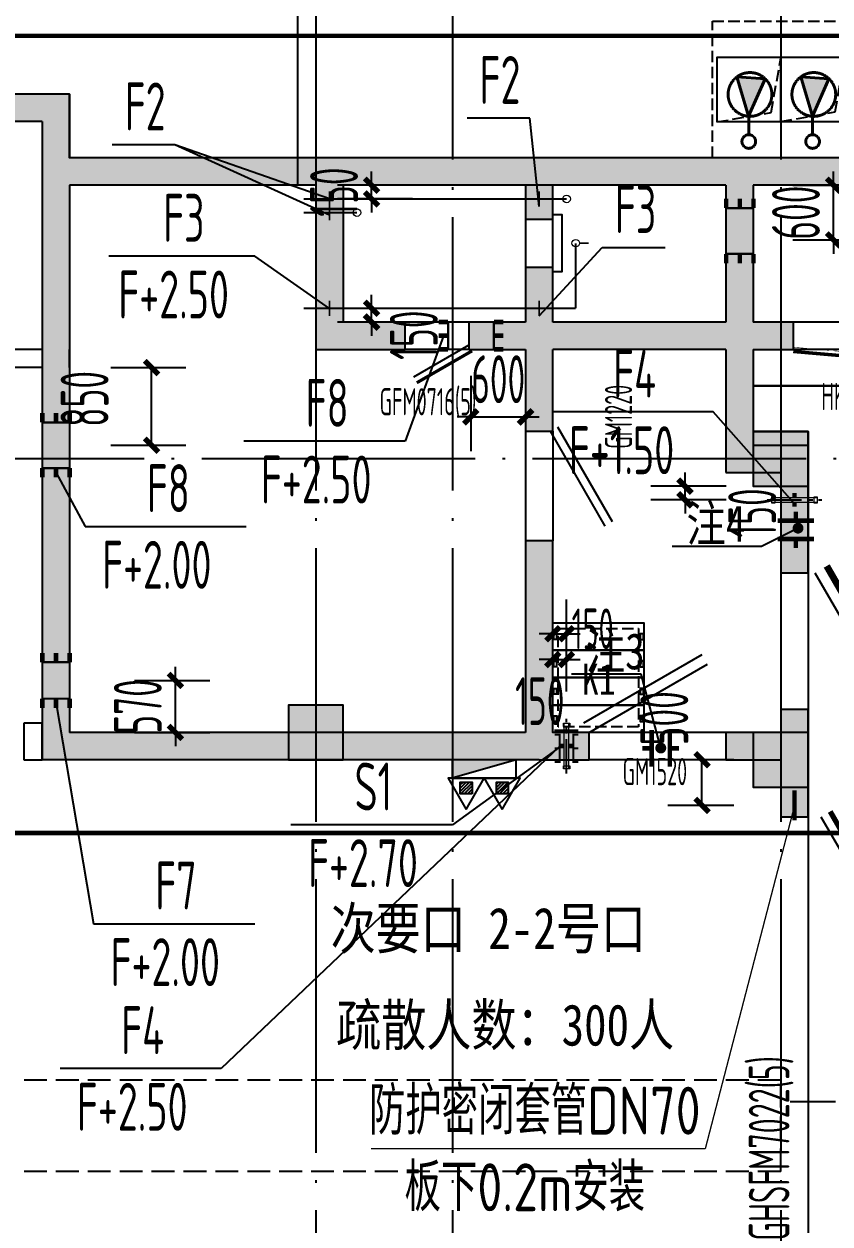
# Model space of a CAD drawing. Extents: x -473190 to 2138458, y -81875 to 2633646.
# Drawn here: x 1095657 to 1104498, y 84552 to 97711 of the extents above; entities that cross this region are included whole.
import ezdxf

# ---------------------------------------------------------------- set-up
doc = ezdxf.new("R2010")
doc.units = 0
doc.header["$LTSCALE"] = 1000
for name, pattern in [('__DASH', [0.35, 0.25, -0.1]), ('CENTER2', [1.125, 0.75, -0.125, 0.125, -0.125]), ('CONTINOUS', [0]), ('DASH', [0.35, 0.25, -0.1]), ('DOTE', [2.42, 2, -0.2, 0.02, -0.2]), ('排水', [1.1, 1, -0.1])]:
    doc.linetypes.add(name, pattern=pattern)
for name, color, linetype in [('A-COLUMN', 2, 'Continuous'), ('A-WALL', 2, 'Continuous'), ('CASING', 1, 'Continuous'), ('CASING-TEXT', 1, 'CONTINOUS'), ('DOTE', 1, 'DOTE'), ('PUB_HATCH', 8, 'Continuous'), ('RF-JSK', 9, 'Continuous'), ('RF-KBGQ', 15, 'Continuous'), ('RF-KTK', 210, 'Continuous'), ('RF-M', 4, 'Continuous'), ('RF-MBH', 11, 'Continuous'), ('RF-QT', 30, 'Continuous'), ('TEL_LEAD', 3, 'Continuous'), ('TEL_TEXT', 7, 'Continuous'), ('TH_TEXT', 7, 'Continuous'), ('W-EQUIP_消火栓', 7, 'Continuous'), ('W-EQUIP_灭火器', 7, 'Continuous'), ('WINDOW', 4, 'Continuous'), ('人防电气套管', 6, 'Continuous'), ('人防通风设备', 240, 'Continuous'), ('图层1', 7, 'Continuous'), ('水套管', 1, 'Continuous'), ('索引线', 252, 'Continuous'), ('设备轴线', 8, 'Continuous'), ('集水坑', 4, 'Continuous'), ('雨棚投影', 147, 'Continuous')]:
    doc.layers.add(name, color=color, linetype=linetype)
for name, color, linetype, lineweight in [('GPS-污水', 2, '排水', 40), ('人防风管', 20, 'Continuous', 13), ('预留穿墙', 1, 'CONTINOUS', 13)]:
    doc.layers.add(name, color=color, linetype=linetype, lineweight=lineweight)
doc.styles.add('_TCH_DIM_T3', font='tssdeng.shx', dxfattribs={"width": 0.564706, "bigfont": '@@@tssdchn.shx'})
doc.styles.add('_TCH_WINDOW', font='tssdeng.shx', dxfattribs={"width": 0.8, "height": 3.5, "bigfont": 'tssdchn.shx'})
doc.styles.get("Standard").update_dxf_attribs({"font": 'gbenor.shx', "bigfont": 'gbcbig.shx'})
doc.styles.add('TYDG_01', font='', dxfattribs={"width": 0.8})
doc.styles.add('TYDG_02', font='TSSDENG', dxfattribs={"width": 0.8, "bigfont": 'TSSDCHN'})
doc.styles.add('宋体', font='', dxfattribs={"width": 0.8})
doc.styles.get('TYDG_01').set_extended_font_data('SimSun')
doc.styles.get('宋体').set_extended_font_data('SimSun')
doc.dimstyles.new('_TCH_ARCH&&150', dxfattribs={"dimtxt": 525, "dimasz": 150, "dimexe": 375, "dimexo": 450, "dimgap": 150, "dimtad": 1, "dimdec": 0, "dimzin": 0, "dimdsep": 46, "dimtxsty": '_TCH_DIM_T3', "dimblk": 'ARCHTICK', "dimcen": 0.09, "dimclrt": 7, "dimazin": 2, "dimtfac": 1, "dimtdec": 0, "dimtix": 1, "dimtmove": 2, "dimatfit": 3, "dimfxl": 0, "dimtolj": 1, "dimtzin": 0, "dimarcsym": 0})
doc.dimstyles.new('_TWT_ARCH&&150', dxfattribs={"dimtxt": 446.25, "dimasz": 150, "dimexe": 375, "dimexo": 450, "dimgap": 189.375, "dimtad": 1, "dimdec": 0, "dimzin": 0, "dimdsep": 46, "dimtxsty": '_TCH_DIM_T3', "dimblk": 'ARCHTICK', "dimcen": 0.09, "dimclrt": 7, "dimazin": 2, "dimtfac": 1, "dimtdec": 0, "dimtix": 1, "dimtmove": 2, "dimatfit": 3, "dimfxl": 0, "dimtolj": 1, "dimtzin": 0, "dimarcsym": 0})

# ---------------------------------------------------------------- blocks, each defined once
blk = doc.blocks.new('$SB01_1')
h = blk.add_hatch(color=256)
h.dxf.hatch_style = 1
h.paths.add_polyline_path([(-0.381, -0.323), (0.5, 0), (-0.381, 0.323)])
h.paths.add_polyline_path([(0, 0), (0.002, 0), (0.002, 0.001), (0, 0.001)], flags=24)
h.paths.add_polyline_path([(0, -0.002), (0.003, -0.002), (0.003, -0.001), (0, -0.001)], flags=24)
h.paths.add_polyline_path([(0, -0.003), (0.003, -0.003), (0.003, -0.002), (0, -0.002)], flags=24)
for p, q in [((0.5, 0), (-0.381, 0.323)), ((-0.381, 0.323), (-0.381, -0.323)), ((0.5, 0), (-0.381, -0.323))]:
    blk.add_line(p, q)
blk.add_circle((0, 0), 0.5)
at = {"flags": 1}
for tag, p in [('UNIT', (0, 0)), ('SPEC', (0, -0.002)), ('WHAT', (0, -0.003))]:
    blk.add_attdef(tag, p, '', height=0.001, dxfattribs=at)
blk = doc.blocks.new('人防集水坑')
at = {"layer": 'GPS-污水', "linetype": '排水'}
for p, q in [((307486, 701151), (307284, 701151)), ((307486, 700451), (307284, 700451))]:
    blk.add_line(p, q, dxfattribs=at)
for centre in [(307561, 701151), (307561, 700451)]:
    blk.add_circle(centre, 75, dxfattribs=at)
at = {"layer": '集水坑', "linetype": 'DASH', "ltscale": 0.5}
blk.add_lwpolyline([(306241, 700051), (306241, 701551), (307741, 701551), (307741, 700051)], close=True, dxfattribs=at)
at = {"layer": '集水坑', "linetype": 'Continuous', "ltscale": 0.5}
for points in [[(306641, 701501), (306641, 700801), (307341, 700801), (307341, 701501)], [(306641, 700801), (306641, 700101), (307341, 700101), (307341, 700801)]]:
    blk.add_lwpolyline(points, close=True, dxfattribs=at)
at = {"layer": '集水坑', "linetype": 'DASH', "ltscale": 0.5}
for points in [[(307341, 700801), (307237, 701397), (306641, 701501)], [(307347, 700101), (307243, 700697), (306647, 700801)]]:
    blk.add_lwpolyline(points, dxfattribs=at)
at = {"layer": 'GPS-污水', "linetype": '排水', "xscale": -480.0000000000002, "yscale": 480.0000000000002, "zscale": 480.0000000000002, "rotation": 176.2535374729293}
for p in [(307045, 701164, 0), (307045, 700464, 0)]:
    blk.add_blockref('$SB01_1', p, dxfattribs=at)
blk = doc.blocks.new('A$C3672542B')
at = {"layer": '集水坑', "linetype": 'Continuous', "rotation": 270}
blk.add_blockref('人防集水坑', (-503067, 219372.8), dxfattribs=at)
blk = doc.blocks.new('A$C2EE74A0F')
at = {"layer": '雨棚投影', "linetype": 'DASH', "lineweight": -3, "ltscale": 2}
blk.add_lwpolyline([(1781, -3324), (-32547, -26721, -0.150689), (-35926, -27764), (-40729, -27764)], format="xyb", dxfattribs=at)
blk = doc.blocks.new('$TwtSys$00000434')
for p, q in [((-0.5, 0.5), (-0.5, -0.5)), ((-0.5, -0.5), (0.5, 0.5)), ((0.5, 0.5), (-0.5, 0.5)), ((0.5, -0.5), (0.5, 0.5)), ((-0.5, -0.5), (0.5, -0.5))]:
    blk.add_line(p, q)
blk.add_solid([(0.5, -0.5), (0.5, 0.5), (-0.5, -0.5)])
blk = doc.blocks.new('$TwtSys$00000546')
h = blk.add_hatch()
h.set_pattern_fill('ANSI31', color=256, scale=200, style=0)
h.set_pattern_definition([(45, (-38543.802, -6670.83), (-17.67767, 17.67767), [])])
h.paths.add_polyline_path([(-65, 174), (65, 174), (65, 44), (-65, 44)])
for points in [[(0, 344), (-198, 0), (198, 0)], [(-65, 174), (65, 174), (65, 44), (-65, 44)]]:
    blk.add_lwpolyline(points, close=True)
blk = doc.blocks.new('RFJSK1')
at = {"layer": 'RF-JSK'}
for p, q in [((220418, 104411), (220418, 104351)), ((221398, 104411), (221398, 104351)), ((220418, 104111), (220418, 104051)), ((221398, 104111), (221398, 104051)), ((220418, 103811), (220418, 103751)), ((221398, 103811), (221398, 103751)), ((220418, 103511), (220418, 103451)), ((221398, 103511), (221398, 103451))]:
    blk.add_line(p, q, dxfattribs=at)
for points in [[(220408, 104531), (221408, 104531), (221408, 103331), (220408, 103331), (220408, 104531)], [(220408, 104411), (220408, 104531), (221408, 104531), (221408, 104411)], [(220408, 104411), (220448, 104411), (220448, 104351), (220408, 104351)], [(221408, 104411), (221368, 104411), (221368, 104351), (221408, 104351)], [(221408, 104351), (221408, 104231), (220408, 104231), (220408, 104351)], [(220408, 104111), (220408, 104231), (221408, 104231), (221408, 104111)], [(220408, 104111), (220448, 104111), (220448, 104051), (220408, 104051)], [(221408, 104111), (221368, 104111), (221368, 104051), (221408, 104051)], [(221408, 104051), (221408, 103931), (220408, 103931), (220408, 104051)], [(220408, 103811), (220408, 103931), (221408, 103931), (221408, 103811)], [(220408, 103811), (220448, 103811), (220448, 103751), (220408, 103751)], [(221408, 103751), (221408, 103631), (220408, 103631), (220408, 103751)], [(221408, 103811), (221368, 103811), (221368, 103751), (221408, 103751)], [(220408, 103511), (220408, 103631), (221408, 103631), (221408, 103511)], [(220408, 103511), (220448, 103511), (220448, 103451), (220408, 103451)], [(221408, 103451), (221408, 103331), (220408, 103331), (220408, 103451)], [(221408, 103511), (221368, 103511), (221368, 103451), (221408, 103451)]]:
    blk.add_lwpolyline(points, dxfattribs=at)
at = {"layer": 'RF-JSK', "linetype": '__DASH', "ltscale": 0.5}
blk.add_lwpolyline([(220468, 104471), (221348, 104471), (221348, 103391), (220468, 103391)], close=True, dxfattribs=at)
at = {"layer": 'RF-JSK', "color": 110, "style": 'TYDG_01', "width": 0.8}
blk.add_text('K1', height=339.9, dxfattribs=at).set_placement((220727, 103744))
blk = doc.blocks.new('$DorLib2D$00000179')
at = {"color": 0}
for p, q in [((-0.54, 0.1693), (0.326, 0.6693)), ((-0.5, 0.1), (0.366, 0.6))]:
    blk.add_line(p, q, dxfattribs=at)
blk = doc.blocks.new('$DorLib2D$00000191')
at = {"color": 0}
blk.add_line((-0.5, 0.15), (0.366, 0.65), dxfattribs=at)
at = {"color": 0, "const_width": 0.05}
blk.add_lwpolyline([(-0.55, 0.2366), (0.316, 0.7366)], dxfattribs=at)
blk = doc.blocks.new('$DorLib2D$00000249')
at = {"color": 0}
for points, const_width in [([(-0.504, 0.274), (0.492, 0.361)], 0.06), ([(-0.5, 0.2), (-0.254, 0.221)], 0.01), ([(-0.156, 0.23), (0.13, 0.255)], 0.01), ([(0.207, 0.262), (0.496, 0.287)], 0.01)]:
    blk.add_lwpolyline(points, dxfattribs=dict(at, const_width=const_width))
blk = doc.blocks.new('$DorLib2D$00000212')
at = {"color": 0}
for p, q in [((-0.5, 0.0417), (-0.067, 0.2917)), ((0.5, 0.0417), (0.067, 0.2917))]:
    blk.add_line(p, q, dxfattribs=at)
at = {"color": 0, "const_width": 0.00833}
for points in [[(-0.5083, 0.0561), (-0.0753, 0.3061)], [(0.5083, 0.0561), (0.0753, 0.3061)]]:
    blk.add_lwpolyline(points, dxfattribs=at)
blk = doc.blocks.new('afasgasg')
at = {"layer": 'PUB_HATCH'}
for points in [[(511748.2, -719060.2), (512048.2, -718760.2), (507248.2, -718760.2), (506948.2, -719060.2)], [(512048.2, -718760.2), (511748.2, -719060.2), (511748.2, -719617.7), (511948.2, -719612.7), (512048.2, -719460.2)], [(514898.2, -719660.2), (514898.2, -719460.2), (512048.2, -719460.2), (511948.2, -719612.7), (512048.2, -719760.2), (514748.2, -719760.2)], [(519398.2, -719660.2), (519398.2, -719460.2), (514898.2, -719460.2), (514898.2, -719660.2), (515048.2, -719760.2), (519248.2, -719760.2)], [(521198.2, -719660.2), (521198.2, -719460.2), (519398.2, -719460.2), (519398.2, -719660.2), (519548.2, -719760.2), (521048.2, -719760.2)], [(511948.2, -719612.7), (511748.2, -719617.7), (511748.2, -721660.2), (512048.2, -721660.2), (512048.2, -719760.2)], [(514898.2, -719660.2), (514748.2, -719760.2), (514748.2, -721560.2), (515048.2, -721260.2), (515048.2, -719760.2)], [(519398.2, -719660.2), (519248.2, -719760.2), (519248.2, -721260.2), (519398.2, -721411.5), (519548.2, -721262.7), (519548.2, -719760.2)], [(517048.2, -719760.2), (517048.2, -720130.2), (517348.2, -720130.2), (517348.2, -719760.2)], [(517348.2, -721260.2), (517348.2, -720660.2), (517048.2, -720660.2), (517048.2, -721260.2), (517198.2, -721410.2)], [(514748.2, -721560.2), (515728.2, -721560.2), (515728.2, -721260.2), (515048.2, -721260.2)], [(517048.2, -721260.2), (516428.2, -721260.2), (516428.2, -721560.2), (517048.2, -721560.2), (517198.2, -721410.2)], [(519398.2, -721411.5), (519248.2, -721260.2), (517348.2, -721260.2), (517198.2, -721410.2), (517348.2, -721560.2), (519248.2, -721560.2)], [(519548.2, -721562.7), (519988.2, -721562.7), (519988.2, -721262.7), (519548.2, -721262.7), (519398.2, -721411.5)], [(517048.2, -721560.2), (517048.2, -722457.5), (517348.2, -722457.5), (517348.2, -721560.2), (517198.2, -721410.2)], [(519398.2, -721411.5), (519248.2, -721560.2), (519248.2, -722910.2), (519548.2, -722610.2), (519548.2, -721562.7)], [(512048.2, -721660.2), (511748.2, -721660.2), (511748.2, -726060.2), (512048.2, -725760.2)], [(519548.2, -722610.2), (519248.2, -722910.2), (519848.2, -722910.2), (520148.2, -722610.2)], [(519848.2, -722910.2), (519848.2, -724010.2), (520148.2, -724010.2), (520148.2, -722610.2)], [(517348.2, -725760.2), (517348.2, -723657.5), (517048.2, -723657.5), (517048.2, -725760.2), (517198.2, -725860.2)], [(520148.2, -725910.2), (520148.2, -725510.2), (519848.2, -725510.2), (519848.2, -725760.2), (519948.2, -725910.2)], [(517198.2, -725860.2), (517048.2, -725760.2), (512048.2, -725760.2), (511748.2, -726060.2), (517198.2, -726060.2)], [(517198.2, -726060.2), (517748.2, -726060.2), (517748.2, -725760.2), (517348.2, -725760.2), (517198.2, -725860.2)], [(519848.2, -725760.2), (519248.2, -725760.2), (519248.2, -726060.2), (519848.2, -726060.2), (519948.2, -725910.2)], [(519848.2, -726060.2), (519848.2, -726685.2), (520148.2, -726685.2), (520148.2, -725910.2), (519948.2, -725910.2)]]:
    blk.add_hatch(color=256, dxfattribs=at).paths.add_polyline_path(points)
blk.add_lwpolyline([(502673.2, -713760.2), (514748.2, -713760.2), (514748.2, -719460.2), (512048.2, -719460.2), (512048.2, -718760.2), (507098.6, -718760.2), (507098.2, -716335.2), (502648.2, -716335.2), (502673.2, -713760.2)])
at = {"layer": 'A-WALL'}
for p, q in [((514748.2, -713860.2), (514748.2, -719760.2)), ((514548.2, -714060.2), (514548.2, -719760.2)), ((514748.2, -719760.2), (514548.2, -719760.2)), ((511748.2, -721560.2), (507148.2, -721560.2)), ((512048.2, -721560.2), (512048.2, -721560.2)), ((512048.2, -721760.2), (512048.2, -721560.2)), ((511748.2, -721760.2), (507148.2, -721760.2)), ((512048.2, -721760.2), (512048.2, -721760.2)), ((511748.2, -725660.2), (511548.2, -725660.2)), ((511548.2, -725660.2), (511548.2, -726060.2)), ((511748.2, -726060.2), (511748.2, -725660.2)), ((511548.2, -726060.2), (511748.2, -726060.2))]:
    blk.add_line(p, q, dxfattribs=at)
at = {"layer": 'RF-M'}
for p, q in [((516428.2, -721260.2), (515728.2, -721260.2)), ((520608.2, -721262.7), (519988.2, -721262.7)), ((516428.2, -721560.2), (515728.2, -721560.2)), ((520608.2, -721562.7), (519988.2, -721562.7)), ((519548.2, -721960.2), (521048.2, -721960.2)), ((517048.2, -722457.5), (517048.2, -723657.5)), ((517348.2, -722457.5), (517348.2, -723657.5)), ((519848.2, -724010.2), (519848.2, -725510.2)), ((520148.2, -724010.2), (520148.2, -725510.2)), ((519248.2, -725760.2), (517748.2, -725760.2)), ((519248.2, -726060.2), (517748.2, -726060.2))]:
    blk.add_line(p, q, dxfattribs=at)
at = {"layer": 'RF-QT'}
for p, q in [((512048.2, -718760.2), (507248.2, -718760.2)), ((512048.2, -718760.2), (512048.2, -719460.2)), ((511748.2, -719060.2), (506948.2, -719060.2)), ((511748.2, -719060.2), (511748.2, -719617.7)), ((514898.2, -719460.2), (512048.2, -719460.2)), ((519398.2, -719460.2), (514898.2, -719460.2)), ((521198.2, -719460.2), (519398.2, -719460.2)), ((511748.2, -719617.7), (511748.2, -721660.2)), ((512048.2, -719760.2), (512048.2, -721660.2)), ((514748.2, -719760.2), (512048.2, -719760.2)), ((514748.2, -719760.2), (514748.2, -721560.2)), ((515048.2, -719760.2), (515048.2, -721260.2)), ((519248.2, -719760.2), (515048.2, -719760.2)), ((517048.2, -719760.2), (517048.2, -720130.2)), ((517348.2, -719760.2), (517048.2, -719760.2)), ((517348.2, -720130.2), (517348.2, -719760.2)), ((519248.2, -719760.2), (519248.2, -721260.2)), ((519548.2, -719760.2), (519548.2, -721262.7)), ((521048.2, -719760.2), (519548.2, -719760.2)), ((517048.2, -720130.2), (517348.2, -720130.2)), ((517348.2, -720660.2), (517048.2, -720660.2)), ((517048.2, -720660.2), (517048.2, -721260.2)), ((517348.2, -721260.2), (517348.2, -720660.2)), ((515728.2, -721260.2), (515048.2, -721260.2)), ((515728.2, -721560.2), (515728.2, -721260.2)), ((517048.2, -721260.2), (516428.2, -721260.2)), ((516428.2, -721260.2), (516428.2, -721560.2)), ((519248.2, -721260.2), (517348.2, -721260.2)), ((519988.2, -721262.7), (519548.2, -721262.7)), ((519988.2, -721562.7), (519988.2, -721262.7)), ((511748.2, -721660.2), (511748.2, -726060.2)), ((512048.2, -721660.2), (512048.2, -725760.2)), ((514748.2, -721560.2), (515728.2, -721560.2)), ((516428.2, -721560.2), (517048.2, -721560.2)), ((517048.2, -721560.2), (517048.2, -722457.5)), ((517348.2, -722457.5), (517348.2, -721560.2)), ((519248.2, -721560.2), (517348.2, -721560.2)), ((519248.2, -721560.2), (519248.2, -722910.2)), ((519548.2, -721562.7), (519548.2, -722610.2)), ((519548.2, -721562.7), (519988.2, -721562.7)), ((517048.2, -722457.5), (517348.2, -722457.5)), ((519548.2, -722610.2), (520148.2, -722610.2)), ((520148.2, -724010.2), (520148.2, -722610.2)), ((519248.2, -722910.2), (519848.2, -722910.2)), ((519848.2, -722910.2), (519848.2, -724010.2)), ((517348.2, -723657.5), (517048.2, -723657.5)), ((517048.2, -723657.5), (517048.2, -725760.2)), ((517348.2, -725760.2), (517348.2, -723657.5)), ((519848.2, -724010.2), (520148.2, -724010.2)), ((520148.2, -725510.2), (519848.2, -725510.2)), ((519848.2, -725510.2), (519848.2, -725760.2)), ((520148.2, -725910.2), (520148.2, -725510.2)), ((517048.2, -725760.2), (512048.2, -725760.2)), ((517748.2, -725760.2), (517348.2, -725760.2)), ((517748.2, -726060.2), (517748.2, -725760.2)), ((519848.2, -725760.2), (519248.2, -725760.2)), ((519248.2, -725760.2), (519248.2, -726060.2)), ((520148.2, -726685.2), (520148.2, -725910.2)), ((517198.2, -726060.2), (511748.2, -726060.2)), ((517198.2, -726060.2), (517748.2, -726060.2)), ((519248.2, -726060.2), (519848.2, -726060.2)), ((519848.2, -726060.2), (519848.2, -726685.2)), ((519848.2, -726685.2), (520148.2, -726685.2))]:
    blk.add_line(p, q, dxfattribs=at)
at = {"layer": 'WINDOW', "color": 0}
for p, q in [((517048.2, -720130.2), (517048.2, -720660.2)), ((517348.2, -720660.2), (517348.2, -720130.2))]:
    blk.add_line(p, q, dxfattribs=at)
at = {"layer": 'WINDOW'}
blk.add_lwpolyline([(517348.2, -720080.2), (517448.2, -720080.2), (517448.2, -720710.2), (517348.2, -720710.2), (517348.2, -720130.2)], dxfattribs=at)
at = {"layer": 'RF-JSK', "linetype": 'ByBlock'}
blk.add_blockref('RFJSK1', (296940, -829090.8), dxfattribs=at)
at = {"layer": 'RF-M'}
ref = blk.add_blockref('$DorLib2D$00000191', (516078.2, -721410.2), dxfattribs=dict(at, xscale=700, yscale=700, zscale=300, rotation=180))
ref.add_attrib('A', 'GFM0716(5)', (515448.2, -722282.5), dxfattribs={"layer": 'RF-MBH', "height": 297.5, "style": '_TCH_WINDOW', "width": 0.564706})
ref = blk.add_blockref('$DorLib2D$00000249', (520298.2, -721412.7), dxfattribs=dict(at, xscale=-620, yscale=620, zscale=300, rotation=180))
ref.add_attrib('A', 'HK600', (520294.3, -722224.7), dxfattribs={"layer": 'RF-MBH', "height": 297.5, "style": '_TCH_WINDOW', "width": 0.564706})
ref = blk.add_blockref('$DorLib2D$00000179', (517198.2, -723057.5), dxfattribs=dict(at, xscale=1200, yscale=1200, zscale=300, rotation=270))
ref.add_attrib('A', 'GM1220', (518218.5, -722649.4), dxfattribs={"layer": 'RF-MBH', "height": 297.5, "rotation": 90, "style": '_TCH_WINDOW', "width": 0.564706})
ref = blk.add_blockref('$DorLib2D$00000191', (519998.2, -724760.2), dxfattribs=dict(at, xscale=1500, yscale=1500, zscale=300, rotation=270))
ref.add_attrib('A', 'GFM1520(5)', (521339.9, -725390.2), dxfattribs={"layer": 'RF-MBH', "height": 297.5, "rotation": 90, "style": '_TCH_WINDOW', "width": 0.564706})
ref = blk.add_blockref('$DorLib2D$00000179', (518498.2, -725910.2), dxfattribs=dict(at, xscale=-1500, yscale=-1500, zscale=300, rotation=179.9999999907381))
ref.add_attrib('A', 'GM1520', (518113.7, -726338.9), dxfattribs={"layer": 'RF-MBH', "height": 297.5, "rotation": 360, "style": '_TCH_WINDOW', "width": 0.564706})
ref = blk.add_blockref('$DorLib2D$00000212', (519998.2, -730185.2), dxfattribs=dict(at, xscale=-7000, yscale=7000, zscale=300, rotation=270))
ref.add_attrib('A', 'GHSFM7022(5)', (519944.6, -731333.8), dxfattribs={"layer": 'RF-MBH', "height": 446.25, "rotation": 90, "style": '_TCH_WINDOW', "width": 0.564706})
blk = doc.blocks.new('zsgc')
at = {"layer": 'RF-KBGQ', "color": 15, "linetype": 'DASH'}
for p, q in [((-247456.1, -156157.9), (-247456.1, -176624.2)), ((-246456.1, -156157.9), (-247456.1, -156157.9)), ((-246456.1, -156157.9), (-246456.1, -176624.2))]:
    blk.add_line(p, q, dxfattribs=at)
blk = doc.blocks.new('TG11')
at = {"layer": '人防电气套管', "const_width": 50}
for points in [[(150, 200), (150, 100)], [(350, 100), (-50, 100)], [(350, -100), (-50, -100)], [(150, -100), (150, -200)]]:
    blk.add_lwpolyline(points, dxfattribs=at)
at = {"layer": '人防电气套管'}
blk.add_circle((150, 0), 0.00936, dxfattribs=at)
blk = doc.blocks.new('A$C1A97502D')
at = {"layer": 'TEL_LEAD'}
for p, q in [((-17309, -72760), (-17709, -72960)), ((-17709, -72960), (-18691, -72960)), ((-19031, -74361), (-19796, -74361)), ((-18816, -75171), (-19031, -74361))]:
    blk.add_line(p, q, dxfattribs=at)
at = {"layer": 'TEL_LEAD', "const_width": 60}
for points in [[(-17283, -72747, 1), (-17336, -72773, 1)], [(-18808, -75200, 1), (-18823, -75142, 1)]]:
    blk.add_lwpolyline(points, format="xyb", close=True, dxfattribs=at)
at = {"layer": '人防电气套管'}
blk.add_blockref('TG11', (-17484, -72778), dxfattribs=at)
at = {"layer": '人防电气套管', "rotation": 90}
blk.add_blockref('TG11', (-18816, -75324), dxfattribs=at)
at = {"layer": 'TEL_TEXT', "style": '宋体', "width": 0.8}
for s, p in [('注4', (-18534, -72907)), ('注3', (-19639, -74308))]:
    blk.add_text(s, height=396.5, dxfattribs=at).set_placement(p)
blk = doc.blocks.new('_ArchTick')
at = {"color": 0, "linetype": 'ByBlock', "const_width": 0.4}
blk.add_lwpolyline([(-0.5, -0.5), (0.5, 0.5)], dxfattribs=at)
blk = doc.blocks.new('*D5867')
at = {"layer": 'Defpoints', "color": 0, "transparency": 16777216}
for p in [(-18250, -68900), (-18400, -69700), (-18250, -69700)]:
    blk.add_point(p, dxfattribs=at)
at = {"layer": '水套管', "color": 0, "lineweight": -2, "transparency": 16777216}
for p, q in [((-18400, -69250), (-18400, -68525)), ((-18250, -69250), (-18250, -68525)), ((-18400, -68900), (-18550, -68900)), ((-18400, -68900), (-18250, -68900)), ((-18250, -68900), (-18100, -68900))]:
    blk.add_line(p, q, dxfattribs=at)
at = {"layer": '水套管', "color": 0, "lineweight": -2, "transparency": 16777216, "xscale": 150, "yscale": 150, "zscale": 150}
for p, rotation in [((-18400, -68900), 0.0001681571881739785), ((-18250, -68900), 180.0001681571881)]:
    blk.add_blockref('_ArchTick', p, dxfattribs=dict(at, rotation=rotation))
at = {"layer": '水套管', "color": 7, "transparency": 16777216, "insert": (-17963, -68562), "char_height": 446.2, "attachment_point": 5, "rotation": 0.0002, "style": '_TCH_DIM_T3'}
blk.add_mtext('\\A1;150', dxfattribs=at)
blk = doc.blocks.new('$VALVE$00000549')
at = {"const_width": 30}
for points in [[(-290, -176), (-290, 176)], [(40, 101), (-210, 101), (-210, 176)], [(40, 101), (40, 176)], [(40, 101), (290, 101), (290, 176)], [(-210, -174), (-210, -99), (40, -99)], [(40, -174), (40, -99)], [(290, -174), (290, -99), (40, -99)]]:
    blk.add_lwpolyline(points, dxfattribs=at)
blk = doc.blocks.new('A$C288438C9')
at = {"layer": '人防通风设备', "const_width": 50}
for points in [[(50, 300), (0, 300)], [(100, 300), (150, 300)]]:
    blk.add_lwpolyline(points, dxfattribs=at)
at = {"layer": '人防风管'}
for p, q in [((50, 50), (50, 550)), ((100, 50), (100, 550))]:
    blk.add_line(p, q, dxfattribs=at)
for points in [[(40, 515), (110, 515), (110, 550), (40, 550)], [(40, 50), (110, 50), (110, 85), (40, 85)]]:
    blk.add_lwpolyline(points, close=True, dxfattribs=at)
at = {"layer": '设备轴线', "linetype": 'CENTER2', "ltscale": 0.5}
blk.add_line((75, 0), (75, 600), dxfattribs=at)
blk = doc.blocks.new('*D5879')
at = {"layer": 'CASING-TEXT', "color": 0, "lineweight": -2, "transparency": 16777216}
for p, q in [((-22540, -69130), (-22540, -68980)), ((-22990, -69130), (-22165, -69130)), ((-22540, -69700), (-22540, -69130)), ((-22990, -69700), (-22165, -69700)), ((-22540, -69700), (-22540, -69850))]:
    blk.add_line(p, q, dxfattribs=at)
at = {"layer": 'Defpoints', "color": 0, "transparency": 16777216}
for p in [(-23440, -69130), (-22540, -69130), (-23440, -69700)]:
    blk.add_point(p, dxfattribs=at)
at = {"layer": 'CASING-TEXT', "color": 0, "lineweight": -2, "transparency": 16777216, "xscale": 150, "yscale": 150, "zscale": 150}
for p, rotation in [((-22540, -69130), 270), ((-22540, -69700), 90)]:
    blk.add_blockref('_ArchTick', p, dxfattribs=dict(at, rotation=rotation))
at = {"layer": 'CASING-TEXT', "color": 7, "transparency": 16777216, "insert": (-22953, -69415), "char_height": 525, "attachment_point": 5, "rotation": 90, "style": '_TCH_DIM_T3'}
blk.add_mtext('\\A1;570', dxfattribs=at)
blk = doc.blocks.new('*D5880')
at = {"layer": 'CASING-TEXT', "color": 0, "lineweight": -2, "transparency": 16777216}
for p, q in [((-23250, -65700), (-22427, -65700)), ((-22802, -66550), (-22802, -65700)), ((-23250, -66550), (-22427, -66550))]:
    blk.add_line(p, q, dxfattribs=at)
at = {"layer": 'Defpoints', "color": 0, "transparency": 16777216}
for p in [(-23700, -65700), (-22802, -65700), (-23700, -66550)]:
    blk.add_point(p, dxfattribs=at)
at = {"layer": 'CASING-TEXT', "color": 0, "lineweight": -2, "transparency": 16777216, "xscale": 150, "yscale": 150, "zscale": 150}
for p, rotation in [((-22802, -65700), 90), ((-22802, -66550), 270)]:
    blk.add_blockref('_ArchTick', p, dxfattribs=dict(at, rotation=rotation))
at = {"layer": 'CASING-TEXT', "color": 7, "transparency": 16777216, "insert": (-23537, -66043), "char_height": 525, "attachment_point": 5, "rotation": 90, "style": '_TCH_DIM_T3'}
blk.add_mtext('\\A1;850', dxfattribs=at)
blk = doc.blocks.new('*D5881')
at = {"layer": 'CASING-TEXT', "color": 0, "lineweight": -2, "transparency": 16777216}
for p, q in [((-19300, -65791), (-19300, -66615)), ((-18700, -65791), (-18700, -66615)), ((-19300, -66240), (-19450, -66240)), ((-19300, -66240), (-18700, -66240)), ((-18700, -66240), (-18550, -66240))]:
    blk.add_line(p, q, dxfattribs=at)
at = {"layer": 'Defpoints', "color": 0, "transparency": 16777216}
for p in [(-19300, -65341), (-18700, -65341), (-18700, -66240)]:
    blk.add_point(p, dxfattribs=at)
at = {"layer": 'CASING-TEXT', "color": 0, "lineweight": -2, "transparency": 16777216, "xscale": 150, "yscale": 150, "zscale": 150}
blk.add_blockref('_ArchTick', (-19300, -66240), dxfattribs=at)
at = {"layer": 'CASING-TEXT', "color": 0, "lineweight": -2, "transparency": 16777216, "xscale": 150, "yscale": 150, "zscale": 150, "rotation": 180}
blk.add_blockref('_ArchTick', (-18700, -66240), dxfattribs=at)
at = {"layer": 'CASING-TEXT', "color": 7, "transparency": 16777216, "insert": (-19000, -65827), "char_height": 525, "attachment_point": 5, "style": '_TCH_DIM_T3'}
blk.add_mtext('\\A1;600', dxfattribs=at)
blk = doc.blocks.new('*D5882')
at = {"layer": 'CASING-TEXT', "color": 0, "lineweight": -2, "transparency": 16777216}
for p, q in [((-15322, -63700), (-15322, -63550)), ((-15770, -63700), (-14947, -63700)), ((-15322, -64300), (-15322, -63700)), ((-15770, -64300), (-14947, -64300)), ((-15322, -64300), (-15322, -64450))]:
    blk.add_line(p, q, dxfattribs=at)
at = {"layer": 'Defpoints', "color": 0, "transparency": 16777216}
for p in [(-16220, -63700), (-15322, -63700), (-16220, -64300)]:
    blk.add_point(p, dxfattribs=at)
at = {"layer": 'CASING-TEXT', "color": 0, "lineweight": -2, "transparency": 16777216, "xscale": 150, "yscale": 150, "zscale": 150}
for p, rotation in [((-15322, -63700), 270), ((-15322, -64300), 90)]:
    blk.add_blockref('_ArchTick', p, dxfattribs=dict(at, rotation=rotation))
at = {"layer": 'CASING-TEXT', "color": 7, "transparency": 16777216, "insert": (-15734, -64000), "char_height": 525, "attachment_point": 5, "rotation": 90, "style": '_TCH_DIM_T3'}
blk.add_mtext('\\A1;600', dxfattribs=at)
blk = doc.blocks.new('*D5890')
at = {"layer": 'CASING-TEXT', "color": 0, "lineweight": -2, "transparency": 16777216}
for p, q in [((-20389, -63700), (-20389, -63550)), ((-19939, -63700), (-20764, -63700)), ((-20389, -63850), (-20389, -63700)), ((-19939, -63850), (-20764, -63850)), ((-20389, -63850), (-20389, -64000))]:
    blk.add_line(p, q, dxfattribs=at)
at = {"layer": 'Defpoints', "color": 0, "transparency": 16777216}
for p in [(-20389, -63700), (-19489, -63700), (-19489, -63850)]:
    blk.add_point(p, dxfattribs=at)
at = {"layer": 'CASING-TEXT', "color": 0, "lineweight": -2, "transparency": 16777216, "xscale": 150, "yscale": 150, "zscale": 150}
for p, rotation in [((-20389, -63700), 270), ((-20389, -63850), 90)]:
    blk.add_blockref('_ArchTick', p, dxfattribs=dict(at, rotation=rotation))
at = {"layer": 'CASING-TEXT', "color": 7, "transparency": 16777216, "insert": (-20801, -63775), "char_height": 525, "attachment_point": 5, "rotation": 90, "style": '_TCH_DIM_T3'}
blk.add_mtext('\\A1;150', dxfattribs=at)
blk = doc.blocks.new('*D5891')
at = {"layer": 'CASING-TEXT', "color": 0, "lineweight": -2, "transparency": 16777216}
for p, q in [((-20389, -65050), (-20389, -64900)), ((-19939, -65050), (-20764, -65050)), ((-20389, -65200), (-20389, -65050)), ((-19939, -65200), (-20764, -65200)), ((-20389, -65200), (-20389, -65350))]:
    blk.add_line(p, q, dxfattribs=at)
at = {"layer": 'Defpoints', "color": 0, "transparency": 16777216}
for p in [(-20389, -65050), (-19489, -65050), (-19489, -65200)]:
    blk.add_point(p, dxfattribs=at)
at = {"layer": 'CASING-TEXT', "color": 0, "lineweight": -2, "transparency": 16777216, "xscale": 150, "yscale": 150, "zscale": 150}
for p, rotation in [((-20389, -65050), 270), ((-20389, -65200), 90)]:
    blk.add_blockref('_ArchTick', p, dxfattribs=dict(at, rotation=rotation))
at = {"layer": 'CASING-TEXT', "color": 7, "transparency": 16777216, "insert": (-19926, -65344), "char_height": 525, "attachment_point": 5, "rotation": 90, "style": '_TCH_DIM_T3'}
blk.add_mtext('\\A1;150', dxfattribs=at)
blk = doc.blocks.new('*D5907')
at = {"layer": 'CASING-TEXT', "color": 0, "lineweight": -2, "transparency": 16777216}
for p, q in [((-16951, -67000), (-16951, -66850)), ((-16501, -67000), (-17326, -67000)), ((-16951, -67150), (-16951, -67000)), ((-16501, -67150), (-17326, -67150)), ((-16951, -67150), (-16951, -67300))]:
    blk.add_line(p, q, dxfattribs=at)
at = {"layer": 'Defpoints', "color": 0, "transparency": 16777216}
for p in [(-16951, -67000), (-16051, -67000), (-16051, -67150)]:
    blk.add_point(p, dxfattribs=at)
at = {"layer": 'CASING-TEXT', "color": 0, "lineweight": -2, "transparency": 16777216, "xscale": 150, "yscale": 150, "zscale": 150}
for p, rotation in [((-16951, -67000), 270), ((-16951, -67150), 90)]:
    blk.add_blockref('_ArchTick', p, dxfattribs=dict(at, rotation=rotation))
at = {"layer": 'CASING-TEXT', "color": 7, "transparency": 16777216, "insert": (-16214, -67294), "char_height": 525, "attachment_point": 5, "rotation": 90, "style": '_TCH_DIM_T3'}
blk.add_mtext('\\A1;150', dxfattribs=at)
blk = doc.blocks.new('*D5908')
at = {"layer": 'CASING-TEXT', "color": 0, "lineweight": -2, "transparency": 16777216}
for p, q in [((-18400, -69069), (-18400, -68244)), ((-18250, -69069), (-18250, -68244)), ((-18400, -68619), (-18550, -68619)), ((-18400, -68619), (-18250, -68619)), ((-18250, -68619), (-18100, -68619))]:
    blk.add_line(p, q, dxfattribs=at)
at = {"layer": 'Defpoints', "color": 0, "transparency": 16777216}
for p in [(-18250, -68619), (-18400, -69519), (-18250, -69519)]:
    blk.add_point(p, dxfattribs=at)
at = {"layer": 'CASING-TEXT', "color": 0, "lineweight": -2, "transparency": 16777216, "xscale": 150, "yscale": 150, "zscale": 150}
blk.add_blockref('_ArchTick', (-18400, -68619), dxfattribs=at)
at = {"layer": 'CASING-TEXT', "color": 0, "lineweight": -2, "transparency": 16777216, "xscale": 150, "yscale": 150, "zscale": 150, "rotation": 180}
blk.add_blockref('_ArchTick', (-18250, -68619), dxfattribs=at)
at = {"layer": 'CASING-TEXT', "color": 7, "transparency": 16777216, "insert": (-18544, -69357), "char_height": 525, "attachment_point": 5, "style": '_TCH_DIM_T3'}
blk.add_mtext('\\A1;150', dxfattribs=at)
blk = doc.blocks.new('*D5923')
at = {"layer": 'CASING', "color": 0, "lineweight": -2, "transparency": 16777216}
for p, q in [((-16416, -70000), (-17140, -70000)), ((-16765, -70500), (-16765, -70000)), ((-16416, -70500), (-17140, -70500))]:
    blk.add_line(p, q, dxfattribs=at)
at = {"layer": 'Defpoints', "color": 0, "transparency": 16777216}
for p in [(-16765, -70000), (-15966, -70000), (-15966, -70500)]:
    blk.add_point(p, dxfattribs=at)
at = {"layer": 'CASING', "color": 0, "lineweight": -2, "transparency": 16777216, "xscale": 150, "yscale": 150, "zscale": 150}
for p, rotation in [((-16765, -70000), 90), ((-16765, -70500), 270)]:
    blk.add_blockref('_ArchTick', p, dxfattribs=dict(at, rotation=rotation))
at = {"layer": 'CASING', "color": 7, "transparency": 16777216, "insert": (-17178, -69545), "char_height": 525, "attachment_point": 5, "rotation": 90, "style": '_TCH_DIM_T3'}
blk.add_mtext('\\A1;500', dxfattribs=at)
blk = doc.blocks.new('_FZH')
blk.add_lwpolyline([(-0.5, -0.5), (0.5, -0.5), (0.5, 0.5), (-0.5, 0.5)], close=True)
at = {"layer": 'PUB_HATCH'}
blk.add_solid([(-0.5, -0.5), (0.5, -0.5), (-0.5, 0.5), (0.5, 0.5)], dxfattribs=at)
blk = doc.blocks.new('A$C26D95103')
at = {"layer": '水套管'}
for p, q in [((-18353.8, -69883.5), (-19500, -70711.5)), ((-19500, -70711.5), (-21272.7, -70711.5))]:
    blk.add_line(p, q, dxfattribs=at)
at = {"layer": '水套管', "xscale": -0.6, "yscale": -0.75, "zscale": 0.6, "rotation": 90}
blk.add_blockref('$VALVE$00000549', (-18250, -69850), dxfattribs=at)
at = {"layer": 'TH_TEXT', "style": 'TYDG_02', "width": 0.64}
for s, p in [('S1', (-20573.7, -70554)), ('F+2.70', (-21084.2, -71394))]:
    blk.add_text(s, height=525, dxfattribs=at).set_placement(p)
at = {"layer": '水套管'}
dim = blk.add_linear_dim(base=(-18250, -68900), p1=(-18400, -69700), p2=(-18250, -69700), angle=0.00017, dimstyle='_TWT_ARCH&&150', dxfattribs=at)
dim.commit()
dim.dimension.update_dxf_attribs({"geometry": '*D5867', "text_midpoint": (-17963, -68562.5), "dimtype": 161})
blk = doc.blocks.new('A$C77B03727')
at = {"layer": 'CASING'}
for points, const_width in [([(-16500, -63950), (-16500, -63847.9)], 50), ([(-16350, -63950), (-16350, -63847.9)], 50), ([(-16200, -63950), (-16200, -63847.9)], 50), ([(-16500, -63950), (-16200, -63950)], 25), ([(-16500, -64452.1), (-16500, -64554.3)], 50), ([(-16500, -64452.1), (-16200, -64452.1)], 25), ([(-16350, -64452.1), (-16350, -64554.3)], 50), ([(-16200, -64452.1), (-16200, -64554.3)], 50), ([(-19550, -65200), (-19652.1, -65200)], 50), ([(-19550, -65500), (-19550, -65200)], 25), ([(-19047.9, -65200), (-18945.7, -65200)], 50), ([(-19047.9, -65500), (-19047.9, -65200)], 25), ([(-19550, -65350), (-19652.1, -65350)], 50), ([(-19047.9, -65350), (-18945.7, -65350)], 50), ([(-19550, -65500), (-19652.1, -65500)], 50), ([(-19047.9, -65500), (-18945.7, -65500)], 50)]:
    blk.add_lwpolyline(points, dxfattribs=dict(at, const_width=const_width))
at = {"layer": 'CASING-TEXT'}
for p, q in [((-18654.2, -62964.7), (-19341.7, -62964.7)), ((-18550, -63933.4), (-18654.2, -62964.7)), ((-18550, -63933.4), (-18654.2, -62964.7)), ((-18550, -63933.4), (-18654.2, -62964.7)), ((-22546.6, -63255.7), (-23234.1, -63255.7)), ((-20849.6, -64028.2), (-22546.6, -63255.7)), ((-20849.6, -64028.2), (-22546.6, -63255.7)), ((-20850, -63850), (-22546.6, -63255.7)), ((-21668.6, -64477.6), (-23270.6, -64477.6)), ((-20850, -65050), (-21668.6, -64477.6)), ((-20850, -65050), (-21668.6, -64477.6)), ((-20850, -65050), (-21668.6, -64477.6)), ((-18550, -65132.1), (-17858.2, -64381.8)), ((-18550, -65132.1), (-17858.2, -64381.8)), ((-18550, -65132.1), (-17858.2, -64381.8)), ((-17858.2, -64381.8), (-17170.7, -64381.8)), ((-19601.1, -65350), (-20022.3, -66506.9)), ((-19601.1, -65350), (-20022.3, -66506.9)), ((-16643.5, -66185.5), (-18410.2, -66185.5)), ((-15743.2, -67200.1), (-16643.5, -66185.5)), ((-15743.2, -67200.1), (-16643.5, -66185.5)), ((-20022.3, -66506.9), (-21789, -66506.9)), ((-23850, -66853.2), (-23530.6, -67441.8)), ((-23850, -66853.2), (-23530.6, -67441.8)), ((-23530.6, -67441.8), (-21764, -67441.8)), ((-23850, -69381.1), (-23437.9, -71799.1)), ((-23850, -69381.1), (-23437.9, -71799.1)), ((-18325, -69850), (-22040.1, -73385.7)), ((-18325, -69850), (-22040.1, -73385.7)), ((-23437.9, -71799.1), (-21671.2, -71799.1)), ((-22040.1, -73385.7), (-23806.7, -73385.7))]:
    blk.add_line(p, q, dxfattribs=at)
at = {"layer": '预留穿墙'}
for p, q in [((-15750, -70500), (-16730, -74268)), ((-16730, -74268), (-20395.5, -74268))]:
    blk.add_line(p, q, dxfattribs=at)
for points, const_width in [([(-20850, -63766.6), (-20850, -63933.4)], 20), ([(-18550, -63766.6), (-18550, -63933.4)], 20), ([(-18250, -63850), (-21135.6, -63850)], 20), ([(-20850, -63916.6), (-20850, -64083.4)], 20), ([(-20550, -64000), (-21135.6, -64000)], 20), ([(-18150, -65050), (-18150, -64335)], 20), ([(-18108.8, -64335), (-18008.8, -64335)], 20), ([(-20850, -64966.6), (-20850, -65133.4)], 20), ([(-18550, -64966.6), (-18550, -65133.4)], 20), ([(-18150, -65050), (-21135.6, -65050)], 20), ([(-24000, -66300), (-24000, -66197.9)], 50), ([(-23850, -66300), (-23850, -66197.9)], 50), ([(-23700, -66300), (-23700, -66197.9)], 50), ([(-23700, -66300), (-24000, -66300)], 25), ([(-24000, -66802.1), (-24000, -66904.3)], 50), ([(-23700, -66802.1), (-24000, -66802.1)], 25), ([(-23850, -66802.1), (-23850, -66904.3)], 50), ([(-23700, -66802.1), (-23700, -66904.3)], 50), ([(-24000, -68930), (-24000, -68827.9)], 50), ([(-23850, -68930), (-23850, -68827.9)], 50), ([(-23700, -68930), (-23700, -68827.9)], 50), ([(-23700, -68930), (-24000, -68930)], 25), ([(-24000, -69330), (-24000, -69432.1)], 50), ([(-23700, -69330), (-24000, -69330)], 25), ([(-23850, -69330), (-23850, -69432.1)], 50), ([(-23700, -69330), (-23700, -69432.1)], 50), ([(-15750, -70664.2), (-15750, -70335.7)], 50)]:
    blk.add_lwpolyline(points, dxfattribs=dict(at, const_width=const_width))
for centre in [(-18250, -63850), (-20550, -64000), (-18150, -64335)]:
    blk.add_circle(centre, 41.2, dxfattribs=at)
at = {"layer": '预留穿墙', "lineweight": -3, "xscale": -1, "rotation": 270}
blk.add_blockref('A$C288438C9', (-16050.1, -67225), dxfattribs=at)
at = {"layer": '预留穿墙', "lineweight": -3, "xscale": -1}
blk.add_blockref('A$C288438C9', (-18175, -70150), dxfattribs=at)
at = {"layer": 'TH_TEXT', "style": 'TYDG_02'}
for s, width, p in [('F2', 0.64, (-19204.7, -62807.2)), ('F2', 0.64, (-23097.1, -63098.2)), ('F3', 0.64, (-22676.4, -64320.1)), ('F3', 0.64, (-17721.2, -64224.3)), ('F+2.50', 0.64, (-23167.5, -65160.1)), ('F4', 0.64, (-17740.1, -66028)), ('F8', 0.64, (-21112.4, -66349.4)), ('F+1.50', 0.64, (-18224.7, -66868)), ('F+2.50', 0.64, (-21603.5, -67189.4)), ('F8', 0.64, (-22854.1, -67284.3)), ('F+2.00', 0.64, (-23345.1, -68124.3)), ('F7', 0.64, (-22761.3, -71641.6)), ('F+2.00', 0.64, (-23252.4, -72481.6)), ('F4', 0.64, (-23136.6, -73228.2)), ('F+2.50', 0.64, (-23621.3, -74068.2)), ('防护密闭套管DN70', 0.8, (-20418.2, -74110.5)), ('板下0.2m安装', 0.8, (-20027.4, -74950.5))]:
    blk.add_text(s, height=525, dxfattribs=dict(at, width=width)).set_placement(p)
at = {"layer": 'CASING'}
dim = blk.add_linear_dim(base=(-16765.4, -70000), p1=(-15965.7, -70500), p2=(-15965.7, -70000), angle=90, dimstyle='_TCH_ARCH&&150', dxfattribs=at)
dim.commit()
dim.dimension.update_dxf_attribs({"geometry": '*D5923', "text_midpoint": (-17177.9, -69544.7), "dimtype": 161})
at = {"layer": 'CASING-TEXT'}
for p1, p2, distance, picture, middle in [((-19488.8, -63850), (-19488.8, -63700), 900, '*D5890', (-20801.3, -63775)), ((-16220, -64300), (-16220, -63700), -898.5, '*D5882', (-15734.1, -64000)), ((-19300, -65341.4), (-18700, -65341.4), -898.5, '*D5881', (-19000, -65827.3)), ((-23440.4, -69700), (-23440.4, -69130), -900, '*D5879', (-22952.9, -69415))]:
    dim = blk.add_aligned_dim(p1=p1, p2=p2, distance=distance, dimstyle='_TCH_ARCH&&150', dxfattribs=at)
    dim.commit()
    dim.dimension.update_dxf_attribs({"geometry": picture, "text_midpoint": middle})
for base, p1, p2, angle, picture, middle in [((-20388.8, -65050), (-19488.8, -65200), (-19488.8, -65050), 90, '*D5891', (-19926.3, -65344.2)), ((-22801.5, -65700), (-23700, -66550), (-23700, -65700), 90, '*D5880', (-23537.2, -66043.3)), ((-16951.1, -67000), (-16051.1, -67150), (-16051.1, -67000), 90, '*D5907', (-16213.6, -67294.2)), ((-18250, -68619.4), (-18400, -69519.4), (-18250, -69519.4), 0, '*D5908', (-18544.2, -69356.9))]:
    dim = blk.add_linear_dim(base=base, p1=p1, p2=p2, angle=angle, dimstyle='_TCH_ARCH&&150', dxfattribs=at)
    dim.commit()
    dim.dimension.update_dxf_attribs({"geometry": picture, "text_midpoint": middle, "dimtype": 161})

msp = doc.modelspace()

# ---------------------------------------------------------------- linework, layer by layer
msp.add_lwpolyline([(1109106.7, 92942.4), (1105156.7, 92942.4), (1105156.7, 93742.4), (1103656.7, 93742.4), (1103656.7, 93242.4), (1104256.7, 93242.4), (1104256.7, 81242.4), (1109656.7, 81242.4)])
at = {"layer": 'DOTE', "color": 16, "linetype": 'DOTE', "ltscale": 1.5}
for p, q in [((1098856.7, 171823.5), (1098856.7, -58315.4)), ((1158685.6, 92942.4), (1029856.7, 92942.4))]:
    msp.add_line(p, q, dxfattribs=at)
at = {"layer": 'DOTE', "color": 127, "linetype": 'DOTE', "ltscale": 1.5}
for p, q in [((1100356.7, 171823.5), (1100356.7, -58315.4)), ((1103956.7, 171823.5), (1103956.7, -58315.4))]:
    msp.add_line(p, q, dxfattribs=at)
at = {"layer": '图层1', "color": 6, "linetype": 'DASH', "const_width": 50}
msp.add_lwpolyline([(1095403, 97581.1), (1105574.4, 97581.1), (1105574.4, 88838.9), (1095403, 88838.9)], close=True, dxfattribs=at)

# ---------------------------------------------------------------- block references
for name, p in [('A$C1A97502D', (1121456.7, 164942.4)), ('A$C3672542B', (906223, 184610.6)), ('A$C2EE74A0F', (1144685.7, 113655.9))]:
    msp.add_blockref(name, p)
at = {"rotation": 270}
msp.add_blockref('zsgc', (1260114.7, -161327.1), dxfattribs=at)
at = {"layer": 'W-EQUIP_消火栓', "xscale": 700, "yscale": 200, "zscale": 700, "rotation": 180}
msp.add_blockref('$TwtSys$00000434', (1100704.6, 89542.4), dxfattribs=at)
at = {"layer": 'W-EQUIP_灭火器', "rotation": 180}
for p in [(1100506.2, 89442.4), (1100902.9, 89442.4)]:
    msp.add_blockref('$TwtSys$00000546', p, dxfattribs=at)
at = {"layer": '索引线'}
msp.add_blockref('afasgasg', (584108.5, 815702.6), dxfattribs=at)

# ---------------------------------------------------------------- next in the draw order: block references
msp.add_blockref('A$C26D95103', (1119856.7, 159640.6))

# ---------------------------------------------------------------- next in the draw order: block references
msp.add_blockref('A$C77B03727', (1119858.5, 159642.4))
at = {"layer": 'A-COLUMN', "xscale": 600, "yscale": 600, "zscale": 600, "rotation": 90}
for p in [(1103956.7, 92942.4), (1098856.7, 89942.4), (1103956.7, 89642.4)]:
    msp.add_blockref('_FZH', p, dxfattribs=at)

# ---------------------------------------------------------------- next in the draw order: texts
at = {"layer": 'RF-KTK', "color": 110, "linetype": 'DASH', "style": 'TYDG_01', "width": 0.8}
for s, p in [('次要口 2-2号口 ', (1099019.9, 87567.7)), ('疏散人数：300人', (1099081.2, 86508.3))]:
    msp.add_text(s, height=453.16, dxfattribs=at).set_placement(p)

doc.saveas('drawing.dxf')
